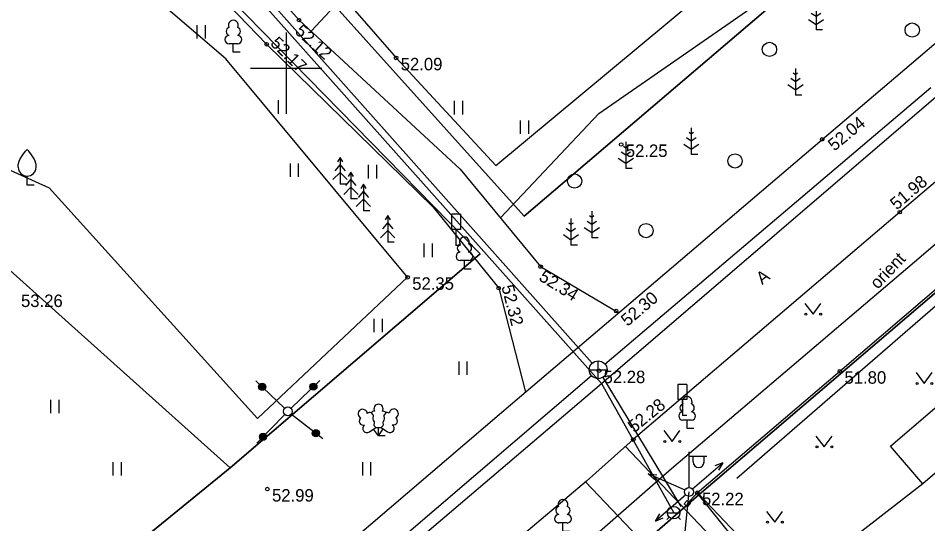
# Model space of a CAD drawing. Extents: x 640179 to 641407, y 6455895 to 6456739.
# Drawn here: x 640785 to 640836, y 6456324.4 to 6456352.8 of the extents above; entities that cross this region are included whole.
import ezdxf

# ---------------------------------------------------------------- set-up
doc = ezdxf.new("R2010")
doc.units = 0
for name, color, linetype in [('AED', 7, 'Continuous'), ('Default', 7, 'Continuous'), ('HALJASTUS', 7, 'Continuous'), ('HOONE', 7, 'Continuous'), ('KKAEV', 7, 'Continuous'), ('KORGUS', 7, 'Continuous'), ('KPKAABEL', 7, 'Continuous'), ('KTRASS', 7, 'Continuous'), ('LIIKLUS', 7, 'Continuous'), ('MOOTPIIR', 7, 'Continuous'), ('MPKAABEL', 7, 'Continuous'), ('MPOHULIIN', 7, 'Continuous'), ('PIIR', 7, 'Continuous'), ('POST', 7, 'Continuous'), ('PUU', 7, 'Continuous'), ('SIOHULIIN', 7, 'Continuous'), ('TEE', 7, 'Continuous'), ('VKAEV', 7, 'Continuous'), ('VORK', 7, 'Continuous'), ('VTRASS', 7, 'Continuous')]:
    doc.layers.add(name, color=color, linetype=linetype)

# ---------------------------------------------------------------- blocks, each defined once
blk = doc.blocks.new('KAKAEV')
at = {"layer": 'Default'}
for p, q in [((-1, 0), (1, 0)), ((0, -1), (0, 1))]:
    blk.add_line(p, q, dxfattribs=at)
blk.add_circle((0, 0), 1, dxfattribs=at)
blk = doc.blocks.new('VILJA1')
at = {"layer": 'Default'}
for p, q in [((0, 0), (0, 1)), ((0.8, 0), (0, 0))]:
    blk.add_line(p, q, dxfattribs=at)
for points in [[(-1, 2), (-1, 2.3), (-0.98, 2.43), (-0.91, 2.69), (-0.79, 2.93), (-0.5, 3.4), (-0.18, 3.81), (0, 4)], [(1, 2), (1, 2.3), (0.98, 2.43), (0.91, 2.69), (0.79, 2.93), (0.5, 3.4), (0.18, 3.81), (0, 4)]]:
    blk.add_lwpolyline(points, dxfattribs=at)
blk.add_arc((0, 2), 1, 180, 0, dxfattribs=at)
blk = doc.blocks.new('LIIKLM')
at = {"layer": 'Default'}
for points in [[(-0.5, 3.5), (-0.5, 1.8)], [(0.5, 3.5), (-0.5, 3.5)], [(0.5, 3.5), (0.5, 1.8)], [(0.5, 1.8), (-0.5, 1.8)], [(0, 1.8), (0, 0)], [(0.5, 0), (0, 0)]]:
    blk.add_lwpolyline(points, dxfattribs=at)
blk = doc.blocks.new('PUPOST')
at = {"layer": 'Default'}
blk.add_circle((0, 0), 0.5, dxfattribs=at)
blk = doc.blocks.new('VAPOST')
at = {"layer": 'Default'}
for p, q in [((0, 0.5), (0, 4.5)), ((0, 4), (2, 4)), ((0.45, 3.36), (0.45, 4)), ((1.68, 3.36), (1.68, 4))]:
    blk.add_line(p, q, dxfattribs=at)
blk.add_arc((1.07, 3.36), 0.613, 180, 0, dxfattribs=at)
blk = doc.blocks.new('VARPOS')
at = {"layer": 'Default'}
for p, q in [((-0.25, 0.25), (-0.25, -0.25)), ((-0.25, 0.25), (0.25, 0.25)), ((0.25, 0.25), (0.25, -0.25)), ((-0.25, -0.25), (0.25, -0.25))]:
    blk.add_line(p, q, dxfattribs=at)
blk = doc.blocks.new('LEHTP1')
at = {"layer": 'Default'}
for p, q in [((0.48, 0.95), (-0.48, 0.95)), ((0, 0), (0, 0.95)), ((0.76, 0), (0, 0))]:
    blk.add_line(p, q, dxfattribs=at)
for centre, radius, start, end in [((0, 3.04), 0.554, 332.5799, 207.4201), ((-0.34, 2.35), 0.465, 109.0217, 253.1415), ((0.34, 2.35), 0.465, 286.8508, 70.9859), ((-0.47, 1.42), 0.475, 90.0016, 269.3953), ((0.47, 1.42), 0.475, 270.6047, 89.9984)]:
    blk.add_arc(centre, radius, start, end, dxfattribs=at)
blk = doc.blocks.new('KUUSK1')
at = {"layer": 'Default'}
for p, q in [((0, 2.2), (-0.6, 1.5)), ((0, 3), (-0.3, 2.5)), ((0.3, 2.5), (0, 3)), ((0, 3), (0, 0)), ((0.6, 1.5), (0, 2.2)), ((0, 1.3), (-0.8, 0.5)), ((0.8, 0.5), (0, 1.3)), ((0.72, 0), (0, 0))]:
    blk.add_line(p, q, dxfattribs=at)
blk = doc.blocks.new('LEHTP3')
at = {"layer": 'Default'}
for p, q in [((-1.02, 0.44), (-0.3, 0.95)), ((0, 0), (-0.55, 0.77)), ((-0.3, 0.95), (0.29, 0.95)), ((0, 0), (0, 0.95)), ((0, 0), (0.54, 0.78)), ((0.76, 0), (0, 0)), ((0.29, 0.95), (1.01, 0.46))]:
    blk.add_line(p, q, dxfattribs=at)
for points in [[(-0.83, 2.57), (-0.62, 2.37), (-0.59, 2.31), (-0.59, 2.2), (-0.62, 2.02), (-0.62, 1.93), (-0.58, 1.77), (-0.5, 1.59), (-0.48, 1.5), (-0.49, 1.41), (-0.52, 1.28), (-0.52, 1.22), (-0.48, 1.14), (-0.43, 1.08), (-0.3, 0.95)], [(0.81, 2.6), (0.62, 2.37), (0.59, 2.31), (0.59, 2.2), (0.62, 2.02), (0.63, 1.93), (0.59, 1.77), (0.51, 1.59), (0.49, 1.5), (0.5, 1.41), (0.53, 1.28), (0.53, 1.22), (0.49, 1.14), (0.44, 1.08), (0.3, 0.95)]]:
    blk.add_lwpolyline(points, dxfattribs=at)
for centre, radius, start, end in [((0, 3.04), 0.512, 90.0013, 211.0159), ((0, 3.04), 0.512, 328.9841, 89.9987), ((-1.77, 2.47), 0.512, 125.5389, 246.5536), ((-1.77, 2.47), 0.512, 4.5218, 125.5364), ((-0.99, 2.21), 0.403, 65.2382, 130.7412), ((-0.48, 2.38), 0.403, 84.7965, 150.2995), ((0.48, 2.38), 0.403, 34.3857, 95.2035), ((0.95, 2.23), 0.403, 50.3173, 111.1351), ((1.72, 2.51), 0.512, 55.522, 176.5367), ((1.72, 2.51), 0.512, 294.5049, 55.5195), ((-1.71, 1.64), 0.448, 125.4667, 288.5349), ((-1.29, 0.83), 0.475, 125.5377, 305.5366), ((1.28, 0.85), 0.475, 235.5219, 55.5208), ((1.68, 1.67), 0.448, 252.5235, 55.5918)]:
    blk.add_arc(centre, radius, start, end, dxfattribs=at)
blk = doc.blocks.new('MAND1')
at = {"layer": 'Default'}
for p, q in [((0, 2.3), (-0.25, 2.47)), ((0, 3), (0, 0)), ((0.25, 2.47), (0, 2.3)), ((-0.85, 1.18), (0, 0.61)), ((0, 1.5), (-0.53, 1.86)), ((0.53, 1.86), (0, 1.5)), ((0, 0.61), (0.85, 1.18)), ((0.72, 0), (0, 0))]:
    blk.add_line(p, q, dxfattribs=at)
blk = doc.blocks.new('SISUUN')
at = {"layer": 'Default'}
blk.add_line((0.5, 0), (4.98, 0), dxfattribs=at)
for radius in [0.399, 0.38, 0.361, 0.342, 0.323, 0.304, 0.285, 0.266, 0.247, 0.228, 0.209, 0.191, 0.172, 0.153, 0.134, 0.115, 0.0959, 0.0769, 0.058, 0.0391, 0.0201, 0.00122]:
    blk.add_circle((3.99, 0), radius, dxfattribs=at)
blk = doc.blocks.new('MPSUUN')
at = {"layer": 'Default'}
for p, q in [((0.5, 0), (5, 0)), ((5, 0), (4.1, 0.3)), ((5, 0), (4.1, -0.3))]:
    blk.add_line(p, q, dxfattribs=at)
blk = doc.blocks.new('VESIIB')
at = {"layer": 'Default'}
for p, q in [((-0.7, 0), (0.7, 0)), ((-0.49, -0.49), (-0.77, -0.77)), ((0.49, -0.49), (0.77, -0.77))]:
    blk.add_line(p, q, dxfattribs=at)
blk.add_circle((0, 0), 0.7, dxfattribs=at)
blk = doc.blocks.new('MURU')
at = {"layer": 'Default'}
for p, q in [((-0.93, 1.21), (0, 0)), ((0, 0), (0.89, 1.21))]:
    blk.add_line(p, q, dxfattribs=at)
for centre in [(-0.8, 0), (0.86, 0)]:
    blk.add_circle(centre, 0.11, dxfattribs=at)
blk = doc.blocks.new('HEIN')
at = {"layer": 'Default'}
for p, q in [((-0.46, 0.76), (-0.46, -0.76)), ((0.46, 0.76), (0.46, -0.76))]:
    blk.add_line(p, q, dxfattribs=at)
blk = doc.blocks.new('METS')
at = {"layer": 'Default'}
blk.add_circle((0, 0), 0.8, dxfattribs=at)
blk = doc.blocks.new('VKORIS')
at = {"layer": 'Default'}
for p, q in [((0, 4), (0, -4)), ((-4, 0), (4, 0))]:
    blk.add_line(p, q, dxfattribs=at)

msp = doc.modelspace()

# ---------------------------------------------------------------- linework, layer by layer
at = {"layer": 'AED'}
for points in [[(640827.69, 6456320.41), (640823.075, 6456326.156), (640831.076, 6456332.979), (640837.01, 6456338.062)], [(640822.512, 6456325.54), (640823.075, 6456326.156)]]:
    msp.add_lwpolyline(points, dxfattribs=at)
at = {"layer": 'HALJASTUS'}
for points in [[(640812.022, 6456341.588), (640817.542, 6456347.46), (640828.205, 6456354.858), (640836.103, 6456359.226)], [(640804.02, 6456354.905), (640801.396, 6456352.069)], [(640837.141, 6456337.241), (640825.293, 6456326.947)]]:
    msp.add_lwpolyline(points, dxfattribs=at)
at = {"layer": 'HOONE'}
msp.add_lwpolyline([(640835.738, 6456326.66), (640833.924, 6456328.773), (640841.429, 6456335.217), (640843.243, 6456333.104)], dxfattribs=at)
at = {"layer": 'KORGUS'}
for centre in [(640800.717, 6456352.697), (640798.897, 6456351.344), (640806.164, 6456350.577), (640830.082, 6456346.003), (640818.8, 6456345.714), (640834.441, 6456341.914), (640814.276, 6456338.853), (640806.81, 6456338.254), (640811.925, 6456337.647), (640818.517, 6456336.357), (640817.551, 6456333.01), (640831.076, 6456332.979), (640819.477, 6456329.136), (640798.94, 6456326.359), (640823.075, 6456326.156)]:
    msp.add_circle(centre, 0.1, dxfattribs=at)
at = {"layer": 'KPKAABEL'}
msp.add_lwpolyline([(640930.611, 6456404.315), (640910.109, 6456394.423), (640898.417, 6456388.472), (640892.881, 6456385.156), (640885.729, 6456380.792), (640875.442, 6456372.584), (640861.982, 6456361.426), (640847.498, 6456349.569), (640835.26, 6456339.099), (640821.631, 6456327.506), (640797.879, 6456306.721), (640784.28, 6456294.343), (640769.668, 6456281.205), (640767.894, 6456272.43), (640764.281, 6456254.316)], dxfattribs=at)
at = {"layer": 'KTRASS'}
for points in [[(640788.96, 6456365.166), (640817.177, 6456333.434)], [(640817.89, 6456333.384), (640836.19, 6456348.914)], [(640788.814, 6456308.496), (640817.129, 6456332.735)], [(640817.768, 6456332.632), (640822.151, 6456325.381)]]:
    msp.add_lwpolyline(points, dxfattribs=at)
at = {"layer": 'MOOTPIIR'}
for points in [[(640929.873, 6456394.424), (640928.956, 6456393.68), (640926.837, 6456391.604), (640913.27, 6456391.413), (640910.979, 6456390.383), (640900.263, 6456383.952), (640898.956, 6456378.432), (640888.306, 6456369.546), (640874.15, 6456356.74), (640859.787, 6456346.776), (640843.243, 6456333.104), (640835.738, 6456326.66), (640823.117, 6456316.859), (640815.123, 6456310.07), (640804.973, 6456303.332), (640795.076, 6456293.9), (640787.794, 6456286.52), (640781.45, 6456275.049), (640783.026, 6456268.007), (640767.796, 6456254.103)], [(640790.316, 6456368.761), (640806.164, 6456350.577), (640811.771, 6456344.538), (640829.529, 6456359.33)], [(640754.735, 6456257.076), (640742.13, 6456272.885), (640740.24, 6456277.89), (640750.432, 6456288.178), (640761.34, 6456299.002), (640772.764, 6456308.607), (640769.928, 6456318.505), (640768.587, 6456333.369), (640764.726, 6456341.038), (640766.041, 6456346.737), (640771.487, 6456348.023), (640783.901, 6456344.537), (640786.698, 6456343.275), (640798.386, 6456330.323), (640806.81, 6456338.254), (640796.603, 6456350.515), (640789.101, 6456356.97)]]:
    msp.add_lwpolyline(points, dxfattribs=at)
at = {"layer": 'MPKAABEL'}
msp.add_lwpolyline([(640821.832, 6456318.372), (640822.612, 6456326.203)], dxfattribs=at)
at = {"layer": 'PIIR'}
msp.add_lwpolyline([(641016.95, 6456456.08), (640887.62, 6456396.91), (640844.05, 6456367.88), (640813.35, 6456341.68), (640769.91, 6456390.01), (640762.82, 6456397.98), (640758.38, 6456393.23), (640810.88, 6456339.57), (640796.85, 6456327.55), (640761.24, 6456298.52), (640689.36, 6456261.92), (640764, 6456250.3), (640769.53, 6456279.99), (640774.12, 6456283.57), (640796.88, 6456303.08), (640823.17, 6456326.05), (640849.7, 6456348.71), (640868.99, 6456364.86), (640886.9, 6456379.73), (640894.31, 6456384.33), (640923.84, 6456399.5), (640931.62, 6456403.09)], dxfattribs=at)
for points in [[(640769.91, 6456390.01), (640813.35, 6456341.68), (640844.05, 6456367.88), (640813.55, 6456415.91)], [(640796.85, 6456327.55), (640810.88, 6456339.57), (640758.38, 6456393.23), (640742.55, 6456376.28)], [(640742.55, 6456376.28), (640731.31, 6456364.24), (640761.24, 6456298.52), (640796.85, 6456327.55)], [(640852.74, 6456344.96), (640849.7, 6456348.71), (640823.17, 6456326.05), (640826.73, 6456322.31), (640838.22, 6456309.12), (640861.65, 6456281.06), (640887.83, 6456302.99), (640864.1, 6456331.91)], [(640826.73, 6456322.31), (640823.17, 6456326.05), (640796.88, 6456303.08), (640812.7, 6456284.41), (640816.31, 6456280.34), (640842.81, 6456280.25), (640860.61, 6456282.31), (640838.22, 6456309.12)]]:
    msp.add_lwpolyline(points, close=True, dxfattribs=at)
at = {"layer": 'TEE'}
for points in [[(640740.24, 6456277.89), (640754.463, 6456284.802), (640758.803, 6456287.287), (640765.952, 6456291.931), (640772.731, 6456297.106), (640784.1, 6456306.767), (640797.806, 6456318.397), (640799.335, 6456319.76), (640812.215, 6456330.775), (640818.724, 6456336.309), (640830.082, 6456346.003), (640841.368, 6456355.614), (640850.811, 6456363.725), (640863.844, 6456374.783), (640875.497, 6456384.361), (640884.946, 6456390.767), (640892.915, 6456395.698), (640899.467, 6456399.286), (640907.599, 6456403.332), (640919.132, 6456408.565), (640931.294, 6456413.96)], [(640793.456, 6456360.854), (640800.717, 6456352.697), (640809.767, 6456344.322), (640814.276, 6456338.853), (640818.673, 6456336.265)], [(640792.046, 6456358.453), (640798.897, 6456351.344), (640808.238, 6456342.201), (640811.925, 6456337.647), (640813.434, 6456331.811)], [(640844.83, 6456350.748), (640834.441, 6456341.914), (640819.477, 6456329.136), (640816.848, 6456326.811), (640808.361, 6456319.613), (640801.347, 6456313.662), (640798.402, 6456311.034), (640791.498, 6456305.11), (640787.636, 6456301.877), (640776.637, 6456292.511), (640769.974, 6456286.806), (640767.279, 6456283.83), (640766.123, 6456282.127), (640765.352, 6456280.312)], [(640819.034, 6456328.744), (640827.262, 6456320.078)], [(640816.8, 6456326.768), (640824.898, 6456318.241)]]:
    msp.add_lwpolyline(points, dxfattribs=at)
at = {"layer": 'VTRASS'}
for points in [[(640740.669, 6456276.754), (640766.076, 6456289.171), (640766.553, 6456289.384), (640767.225, 6456289.654), (640788.301, 6456307.252), (640817.688, 6456332.286), (640837.257, 6456349.058), (640861.535, 6456369.674), (640874.627, 6456380.841), (640874.761, 6456380.978), (640897.577, 6456396.121), (640922.344, 6456407.38), (640922.853, 6456407.523), (640968.249, 6456427.463), (640981.031, 6456433.21), (641036.161, 6456458.064), (641038.976, 6456454.63), (641048.246, 6456446.192)], [(640760.134, 6456394.637), (640781.632, 6456372.968), (640787.89, 6456365.771), (640817.688, 6456332.286), (640821.748, 6456325.035)]]:
    msp.add_lwpolyline(points, dxfattribs=at)

# ---------------------------------------------------------------- block references
at = {"layer": 'AED', "xscale": 0.5000000002904089, "yscale": 0.5000000002904089, "rotation": 45.773940480141775}
msp.add_blockref('VARPOS', (640822.512, 6456325.54), dxfattribs=at)
at = {"layer": 'HALJASTUS', "xscale": 0.5, "yscale": 0.5}
for name, p in [('HEIN', (640795.212, 6456352.041)), ('METS', (640835.138, 6456352.139)), ('METS', (640827.124, 6456351.055)), ('HEIN', (640799.766, 6456347.818)), ('HEIN', (640809.663, 6456347.786)), ('HEIN', (640813.367, 6456346.689)), ('METS', (640825.191, 6456344.789)), ('HEIN', (640800.444, 6456344.269)), ('HEIN', (640804.835, 6456344.187)), ('METS', (640816.187, 6456343.659)), ('METS', (640820.194, 6456340.879)), ('HEIN', (640807.957, 6456339.772)), ('MURU', (640829.569, 6456336.183)), ('HEIN', (640805.153, 6456335.544)), ('HEIN', (640809.913, 6456333.149)), ('MURU', (640835.816, 6456332.298)), ('HEIN', (640787, 6456331)), ('MURU', (640821.656, 6456329.038)), ('MURU', (640830.193, 6456328.726)), ('HEIN', (640790.5, 6456327.5)), ('HEIN', (640804.5, 6456327.5)), ('MURU', (640827.417, 6456324.495))]:
    msp.add_blockref(name, p, dxfattribs=at)
at = {"layer": 'KKAEV', "xscale": 0.5, "yscale": 0.5}
msp.add_blockref('KAKAEV', (640817.509, 6456333.06), dxfattribs=at)
at = {"layer": 'LIIKLUS', "xscale": 0.5, "yscale": 0.5}
for p in [(640809.526, 6456340.046), (640822.238, 6456330.486)]:
    msp.add_blockref('LIIKLM', p, dxfattribs=at)
at = {"layer": 'MPOHULIIN'}
for xscale, yscale, rotation in [(0.4999999999322715, 0.4999999999322715, 40.8939829201587), (0.5000000001604059, 0.5000000001604059, 156.24953999963634), (0.5000000002818995, 0.5000000002818995, -139.0963378977581)]:
    msp.add_blockref('MPSUUN', (640822.612, 6456326.203), dxfattribs=dict(at, xscale=xscale, yscale=yscale, rotation=rotation))
at = {"layer": 'POST', "xscale": 0.5, "yscale": 0.5}
for name, p in [('PUPOST', (640800.088, 6456330.727)), ('VAPOST', (640822.612, 6456326.203)), ('PUPOST', (640822.612, 6456326.203))]:
    msp.add_blockref(name, p, dxfattribs=at)
at = {"layer": 'PUU', "xscale": 0.5, "yscale": 0.5}
for name, p in [('MAND1', (640829.737, 6456352.145)), ('LEHTP1', (640797.028, 6456350.893)), ('MAND1', (640828.582, 6456348.484)), ('MAND1', (640822.736, 6456345.148)), ('MAND1', (640819.059, 6456344.361)), ('VILJA1', (640785.453, 6456343.435)), ('KUUSK1', (640803.02, 6456343.491)), ('KUUSK1', (640803.632, 6456342.66)), ('KUUSK1', (640804.331, 6456341.99)), ('KUUSK1', (640805.693, 6456340.224)), ('MAND1', (640815.979, 6456340.063)), ('MAND1', (640817.149, 6456340.465)), ('LEHTP1', (640810.001, 6456338.719)), ('LEHTP1', (640822.504, 6456329.755)), ('LEHTP3', (640805.177, 6456329.35)), ('LEHTP1', (640815.531, 6456323.983))]:
    msp.add_blockref(name, p, dxfattribs=at)
at = {"layer": 'SIOHULIIN'}
for xscale, yscale, rotation in [(0.5000000002971045, 0.5000000002971045, 136.25092752196346), (0.5000000001312692, 0.5000000001312692, 43.977272688758724), (0.4999999998208445, 0.4999999998208445, -134.313807255807), (0.49999999979866666, 0.49999999979866666, -37.981937301781755)]:
    msp.add_blockref('SISUUN', (640800.088, 6456330.727), dxfattribs=dict(at, xscale=xscale, yscale=yscale, rotation=rotation))
at = {"layer": 'VKAEV', "xscale": 0.5, "yscale": 0.5}
msp.add_blockref('VESIIB', (640821.748, 6456325.035), dxfattribs=at)
at = {"layer": 'VORK', "xscale": 0.5, "yscale": 0.5}
msp.add_blockref('VKORIS', (640800, 6456350), dxfattribs=at)

# ---------------------------------------------------------------- texts
at = {"layer": 'KORGUS'}
for s, rotation, p in [(' 52.12', 317.5905, (640800.245, 6456352.18)), (' 52.17', 315.3383, (640798.876, 6456351.527)), (' 52.04', 39.7522, (640830.57, 6456345.144)), (' 51.98', 40.3811, (640834.067, 6456341.832)), (' 52.34', 328.124, (640813.906, 6456338.259)), (' 52.32', 284.3925, (640812.007, 6456337.987)), (' 52.30', 40.4569, (640818.958, 6456335.296)), (' 52.28', 39.2184, (640819.33, 6456329.326))]:
    msp.add_text(s, height=0.7, rotation=rotation, dxfattribs=at).set_placement(p)
for s, p in [(' 52.09', (640806.164, 6456349.877)), (' 52.25', (640818.8, 6456345.014)), (' 52.35', (640806.81, 6456337.554)), (' 53.26', (640784.849, 6456336.585)), (' 52.28', (640817.551, 6456332.31)), (' 51.80', (640831.076, 6456332.279)), (' 52.99', (640798.94, 6456325.659)), (' 52.22', (640823.075, 6456325.456))]:
    msp.add_text(s, height=0.7, dxfattribs=at).set_placement(p)
at = {"layer": 'KPKAABEL'}
msp.add_text('orient', height=0.7, rotation=46.359, dxfattribs=at).set_placement((640833.203, 6456337.548))
at = {"layer": 'TEE'}
msp.add_text('A', height=0.7, rotation=37.0745, dxfattribs=at).set_placement((640826.711, 6456337.814))

doc.saveas('drawing.dxf')
